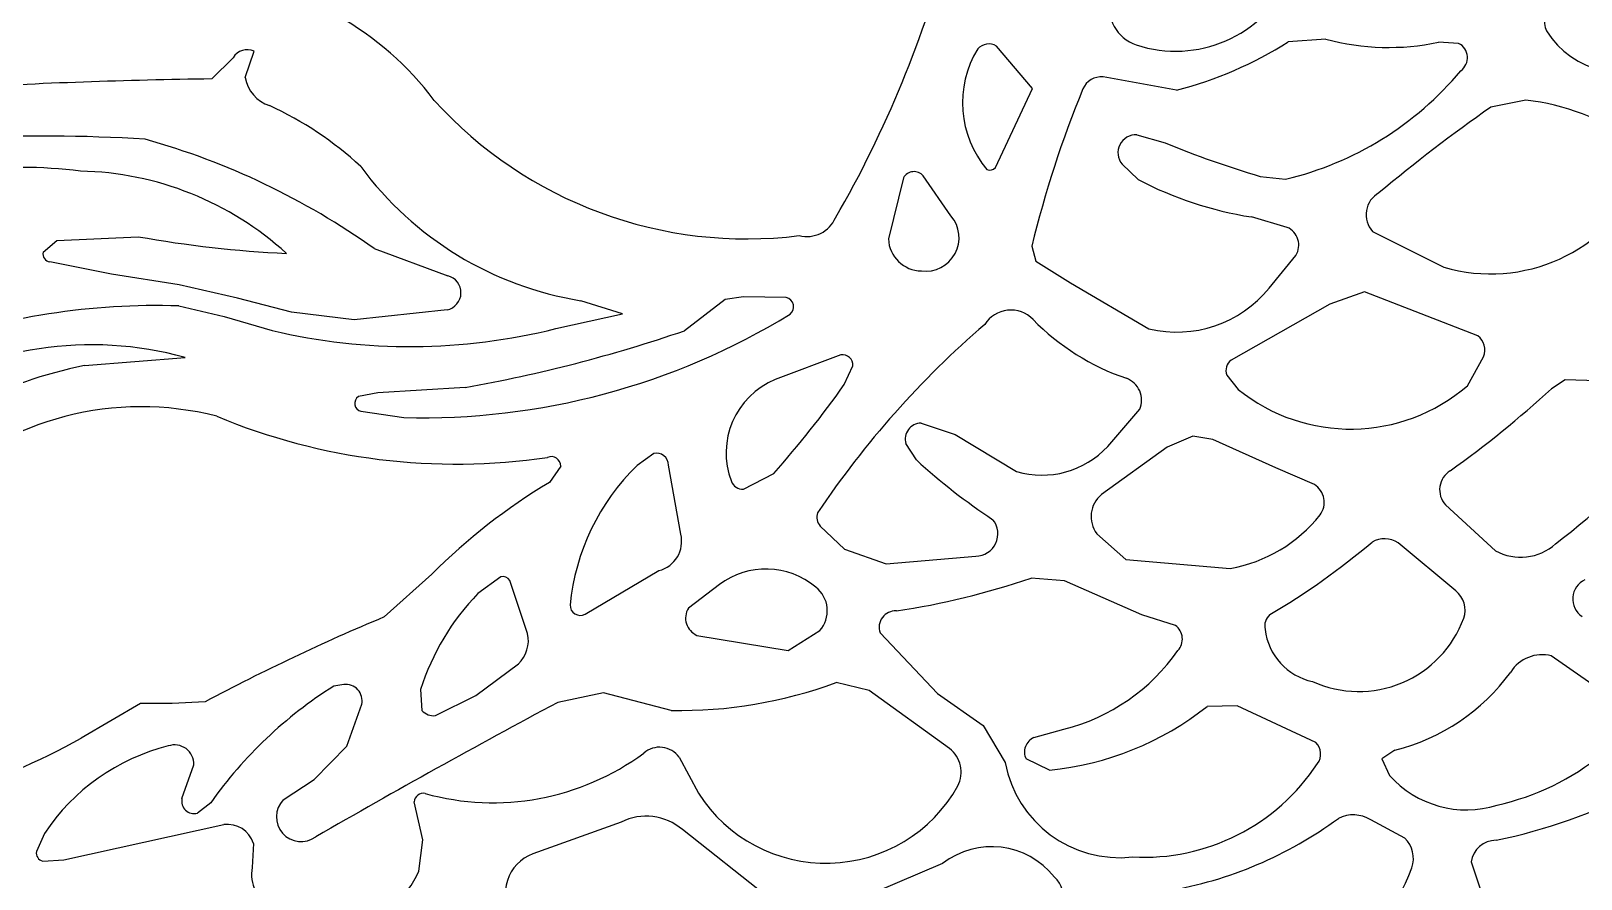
# Model space of a CAD drawing. Header units: millimetres. Extents: x 0.02 to 0.492, y 0.021 to 0.495.
# Drawn here: x 0.2975 to 0.361, y 0.1752 to 0.2099 of the extents above; entities that cross this region are included whole.
import ezdxf

# ---------------------------------------------------------------- set-up
doc = ezdxf.new("R2010")
doc.units = ezdxf.units.MM
doc.header["$MEASUREMENT"] = 0
doc.layers.add('WHITE', color=7, linetype='Continuous')

msp = doc.modelspace()

# ---------------------------------------------------------------- linework, layer by layer
at = {"layer": 'WHITE'}
for p, q in [((0.3505155962772565, 0.2096057754360215), (0.348969121621743, 0.2094883640126098)), ((0.3559455364841002, 0.2094298209346329), (0.3551287683232931, 0.209474445619006)), ((0.3057717176244115, 0.2088350679184219), (0.3048994797911806, 0.2079723572846495)), ((0.3062638727866107, 0.2080292780463213), (0.3066295246760534, 0.209108767702422)), ((0.3385010296012482, 0.2075825754926673), (0.3370252092940882, 0.2093166536670571)), ((0.3369791334189671, 0.2043401983208219), (0.3385010296012482, 0.2075825754926673)), ((0.3443981578494428, 0.2075092202257107), (0.3413924770899981, 0.2080528564971929)), ((0.358699983333505, 0.207107156531168), (0.357260060063794, 0.2068138398593722)), ((0.342774495399295, 0.205683682228787), (0.343925798382224, 0.2053548598034765)), ((0.3428196721691149, 0.2038523910990154), (0.3421646437002833, 0.2044795164565209)), ((0.3332118958242493, 0.2039277206671742), (0.3325981829970696, 0.2014198489124493)), ((0.3351617926211911, 0.202361372345418), (0.334029206695182, 0.2040016202388392)), ((0.3478213426603644, 0.2039824833811579), (0.3488618105523383, 0.2038680246499245)), ((0.3489281628667247, 0.2018940069961858), (0.3474602675508747, 0.2023218958395948)), ((0.2979895584685832, 0.2008811338582882), (0.298545516281648, 0.2013505083903931)), ((0.298545516281648, 0.2013505083903931), (0.3018851235453293, 0.2015109300656125)), ((0.352424990998182, 0.2017243299174877), (0.3553368368726668, 0.2002653079451043)), ((0.3115468260710222, 0.2010229636162079), (0.314556454645478, 0.1999117758729668)), ((0.3384722188547927, 0.2011248685461603), (0.3386404792642865, 0.2005151585110906)), ((0.3481912567625012, 0.1994072696898076), (0.3492869006194828, 0.2007446669594339)), ((0.3007944962685592, 0.1999764043119213), (0.2982688850913862, 0.2004758637671929)), ((0.3035594458190644, 0.1995348083618026), (0.3007944962685592, 0.1999764043119213)), ((0.3386404792642865, 0.2005151585110906), (0.340053533519412, 0.1996273281939288)), ((0.3059511529772088, 0.1989957695230527), (0.3035594458190644, 0.1995348083618026)), ((0.340053533519412, 0.1996273281939288), (0.3432681562385085, 0.1977400683108773)), ((0.3035505731077482, 0.1986745947676943), (0.3054060321683321, 0.1982361983916044)), ((0.308165438427241, 0.1984225907151965), (0.3059511529772088, 0.1989957695230527)), ((0.3217107376547121, 0.19835709194978), (0.3200067396106932, 0.1988892876715742)), ((0.3259092273660986, 0.1989371974517208), (0.3242470156071012, 0.1976594032530028)), ((0.3266630700676324, 0.1990533059412654), (0.3259092273660986, 0.1989371974517208)), ((0.3284148348654947, 0.1990153119819816), (0.3266630700676324, 0.1990533059412654)), ((0.3506707508104706, 0.1987513219185814), (0.3466385083946292, 0.1964498785352279)), ((0.3520910221748926, 0.1992575622285161), (0.3506707508104706, 0.1987513219185814)), ((0.3567360148081506, 0.1974553736431661), (0.3520910221748926, 0.1992575622285161)), ((0.3054060321683321, 0.1982361983916044), (0.3073710690613232, 0.1976686349468701)), ((0.3107250884294899, 0.1981018090667385), (0.308165438427241, 0.1984225907151965)), ((0.3145303002874807, 0.198513355850364), (0.3107250884294899, 0.1981018090667385)), ((0.3189796047600787, 0.1977466492836711), (0.3217107376547121, 0.19835709194978)), ((0.2996802829528119, 0.1962358985358236), (0.3037991424507344, 0.1965688458782519)), ((0.3306511538845455, 0.1966679875410514), (0.32796866059384, 0.1956584899058564)), ((0.3307944918430057, 0.1954582124349353), (0.3311410510309862, 0.196219059904761)), ((0.3563102404602409, 0.1954075264600065), (0.3569676732990921, 0.1965960684720152)), ((0.3464574800519799, 0.1958426630112093), (0.3469209335941195, 0.1952572108958718)), ((0.3603063261864156, 0.195654182565165), (0.3597479575805189, 0.1952848212412205)), ((0.3616361961944622, 0.1956096655830322), (0.3603063261864156, 0.195654182565165)), ((0.3116953030157895, 0.1951152472213163), (0.3108975407614166, 0.1949605883178834)), ((0.315272737846807, 0.1953343747544182), (0.3116953030157895, 0.1951152472213163)), ((0.311001132873693, 0.1943625616742351), (0.3127530985174277, 0.1941028140925765)), ((0.3415774577457009, 0.1929215156924892), (0.342895585725872, 0.1944430053167193)), ((0.3339374200130759, 0.193880960127129), (0.335330619390132, 0.1934076826150033)), ((0.3337472932898118, 0.1923668083565208), (0.3333148154939874, 0.1930408378178731)), ((0.335330619390132, 0.1934076826150033), (0.3378453773223347, 0.1918891595466211)), ((0.3450586410639718, 0.1933406578934128), (0.3440173167138645, 0.1928960630240387)), ((0.3458798722803522, 0.1932079616642184), (0.3450586410639718, 0.1933406578934128)), ((0.348467360823231, 0.1920425055129751), (0.3458798722803522, 0.1932079616642184)), ((0.322988367510871, 0.1926371600056443), (0.3223061009574378, 0.1921442457472864)), ((0.3440173167138645, 0.1928960630240387), (0.3413229334810705, 0.1909524293565661)), ((0.3191801726436104, 0.1921130585147957), (0.3187245378543842, 0.1914509434963746)), ((0.3240974277658992, 0.1893293532977849), (0.3235942590359328, 0.1921519033086577)), ((0.326660387132938, 0.1911672180500884), (0.3279017941816875, 0.1918190440124732)), ((0.350044183020127, 0.191363053273734), (0.348467360823231, 0.1920425055129751)), ((0.3554099666404292, 0.1905311802896988), (0.3574519215314576, 0.1886495310647951)), ((0.3298014739012405, 0.1896575549903033), (0.330807409717485, 0.188719968539116)), ((0.3411343626085339, 0.1893447745447741), (0.342315535293483, 0.188288471462578)), ((0.330807409717485, 0.188719968539116), (0.3325141542557543, 0.1881153537186823)), ((0.3558256919609993, 0.1870046408249452), (0.3534725545630635, 0.1889791542106941)), ((0.3325141542557543, 0.1881153537186823), (0.3361777221856738, 0.1884263422632216)), ((0.342315535293483, 0.188288471462578), (0.3465895189106155, 0.1879279290228563)), ((0.313905736335273, 0.1876889347945199), (0.3119509458457709, 0.1859369205046253)), ((0.3167274872360461, 0.1875807616486191), (0.3157888698080271, 0.1868974409107007)), ((0.3178273897069955, 0.1852576236454234), (0.3171001266050087, 0.1874373075481875)), ((0.3201777686546677, 0.1860548516953685), (0.3232033038369279, 0.1878347928496605)), ((0.3256814170278575, 0.1872612120995286), (0.3244092316577098, 0.1862983791279353)), ((0.3398117751051906, 0.1874218452920051), (0.3384379494515556, 0.1875295950470964)), ((0.3429697789919764, 0.1860267519434993), (0.3398117751051906, 0.1874218452920051)), ((0.3443490833306176, 0.1855855855250352), (0.3429697789919764, 0.1860267519434993)), ((0.3284914385336375, 0.1845676965736027), (0.3297892353421304, 0.1853831372459798)), ((0.3247578107265629, 0.1851845786807787), (0.3284914385336375, 0.1845676965736027)), ((0.3322555257722974, 0.1852929955816219), (0.3346081431103205, 0.1828094004888703)), ((0.362759810690258, 0.1822331562324872), (0.3597421911601187, 0.1843401142668016)), ((0.3157046591276061, 0.1827239410525285), (0.317451729567741, 0.1840189139499895)), ((0.3102972934463301, 0.1831728704703753), (0.3098915009961244, 0.1831023086270189)), ((0.3134458674186377, 0.1829690958694746), (0.3135019464906544, 0.1821110290032085)), ((0.3209392109160022, 0.1828326957057563), (0.3190639378634347, 0.1824387711584854)), ((0.3237076783235022, 0.1821087826019148), (0.3209392109160022, 0.1828326957057563)), ((0.3318096369977308, 0.1829293693923324), (0.3304571767446348, 0.1832482147971255)), ((0.3350966263158212, 0.1805540396185965), (0.3318096369977308, 0.1829293693923324)), ((0.3346081431103205, 0.1828094004888703), (0.3364807345983301, 0.1814922235383302)), ((0.3019729710605056, 0.1823911215401048), (0.2995441551579215, 0.1809742685676438)), ((0.3032722634559854, 0.1823975457948015), (0.3019729710605056, 0.1823911215401048)), ((0.3046185345406537, 0.1824601196111826), (0.3032722634559854, 0.1823975457948015)), ((0.3104202359384117, 0.1806478814297084), (0.3110328802855243, 0.1823598115129633)), ((0.3140513369200101, 0.1818985314401955), (0.3157046591276061, 0.1827239410525285)), ((0.3468811557841004, 0.1823042778213549), (0.3456519873431299, 0.1822736615763045)), ((0.3500976091885514, 0.1807948685062946), (0.3468811557841004, 0.1823042778213549)), ((0.3364807345983301, 0.1814922235383302), (0.3373852172512231, 0.1799703163419981)), ((0.3385591665317813, 0.1809962124535249), (0.3397869499185465, 0.1813358178644891)), ((0.3090930021458191, 0.1792738346838513), (0.3104202359384117, 0.1806478814297084)), ((0.3533290076761562, 0.1804777195495758), (0.3527982693938403, 0.1801279605697965)), ((0.3036742245664151, 0.1785004693599061), (0.304165463532825, 0.1798815213694433)), ((0.3240305925148092, 0.180191096063378), (0.3248214933428913, 0.1787212948253971)), ((0.3391929594566935, 0.1796598458154716), (0.3382331550941234, 0.1801202307898922)), ((0.3527982693938403, 0.1801279605697965), (0.353119350817294, 0.1794470917769679)), ((0.3078243444882554, 0.1784447266603955), (0.3090930021458191, 0.1792738346838513)), ((0.313536647848697, 0.1768143945306266), (0.3131846297632029, 0.1783688652114897)), ((0.3048507798843048, 0.1783275624897683), (0.3043066317538916, 0.1779030793652487)), ((0.2980439190594403, 0.1770722132040456), (0.2977141180912835, 0.1763266703112668)), ((0.2988325669154867, 0.175997263017589), (0.3053861698637605, 0.1774346631091568)), ((0.3216553322423708, 0.1775347307943231), (0.3180356487697259, 0.1762303923267858)), ((0.3276497647482313, 0.1744700156123778), (0.3241652541019723, 0.1772277508269134)), ((0.353744774486754, 0.1768800377594462), (0.3523485492387035, 0.1776337102712696)), ((0.3065995281556642, 0.1766600113658699), (0.3065477048207695, 0.1756787253851161)), ((0.3133745482813259, 0.1755302238582606), (0.313536647848697, 0.1768143945306266)), ((0.2979709690988879, 0.1759389091964529), (0.2988325669154867, 0.175997263017589)), ((0.3348187420841542, 0.1758354748505227), (0.3320262497562035, 0.1746473342172142)), ((0.3564608646727219, 0.1759050903690004), (0.3569996565742742, 0.174275829413959))]:
    msp.add_line(p, q, dxfattribs=at)
for centre, radius, start, end in [((0.2874334372678801, 0.2325285917115407), 0.0234064118072835, 283.4169459059419, 315.5856973915708), ((0.2905709521732744, 0.225325336398655), 0.0460440658082695, 329.9759134113477, 345.3516049059419), ((0.3039098302677202, 0.1995428279087214), 0.0126062557470506, 36.78278689114586, 84.75403590594198), ((0.3443569118865932, 0.2142661508725048), 0.0051577701345624, 251.8039226192234, 335.1155549059417), ((0.3432630417987953, 0.2108987443114625), 0.0016172206466804, 166.2637819059415, 251.365658563146), ((0.3604291686259295, 0.2103353359352148), 0.0009652166391449, 130.6905549462323, 204.446248212176), ((0.3403293531650494, 0.2231744381763254), 0.016185, 284.5599909059418, 302.263468905942), ((0.3530951218792172, 0.2191275542965512), 0.009865, 254.8419489059418, 281.8966889059416), ((0.3626547778109259, 0.2118903082517229), 0.0036682948872315, 212.19390267186, 300.9690913791254), ((0.3063481514613346, 0.2085095406052052), 0.000662, 64.8471169059423, 150.5454429059419), ((0.3398661388387367, 0.206993421172169), 0.0042321168810865, 148.5748263535864, 220.2345799794692), ((0.3367102319471494, 0.2087945187991811), 0.0006097831986342, 58.89956090593794, 138.3230699107108), ((0.3556516058822737, 0.2088434427793682), 0.0006559226628664, 305.5224520765887, 63.37701390594301), ((0.3458071773955825, 0.2168092024672294), 0.0132967991269123, 283.2809969059419, 320.2661657837647), ((0.3081542801665707, -0.0314857189001896), 0.2394801953724521, 90.77873690594193, 93.29610889629511), ((0.3077166318633356, 0.2082802727748224), 0.0014742819570021, 189.8022849059422, 251.7175205749424), ((0.3816187165987626, 0.1906644160783197), 0.0443964112671549, 157.6278818098719, 166.3721329059419), ((0.3413146756691629, 0.2072391331287011), 0.0008174342673962, 84.53845890594074, 156.6899866747196), ((0.3267979478609724, 0.2186859099313486), 0.0172644735532999, 222.1900012416149, 277.1489213569589), ((0.3575758928766158, 0.197525107189757), 0.009647758751985, 54.90065022575216, 83.30909290594175), ((0.3014406470367124, 0.1941210877767539), 0.014021308449248, 47.06120096543204, 65.50468102479749), ((0.3963950523580593, 0.151046976656036), 0.0681284863578504, 125.0596689059419, 129.9092354163448), ((0.297878104050909, 0.1345152434887782), 0.0711192719801933, 86.54073009555783, 98.78800990594192), ((0.342738149568964, 0.204945576558427), 0.000739, 87.18091590594165, 219.0990689059427), ((0.2939592379560157, 0.1762761393325208), 0.0303599830011613, 54.59856090594188, 74.31037942750707), ((0.3587143759275982, 0.2411178011560058), 0.0387, 247.5340829059419, 253.6518189059418), ((0.3222304268626339, 0.2126765878820315), 0.0139654728558585, 216.4172328356433, 260.8379399059419), ((0.2971061283905163, 0.1851455343255523), 0.0192031910298492, 82.78459323201781, 111.3736223035331), ((0.2992548605570353, 0.1913038478098748), 0.0128954928116868, 47.60594324160579, 88.83054854164777), ((0.333647060486613, 0.20367148500098), 0.000505, 40.82365990594293, 149.5093759059457), ((0.3367535202159295, 0.2045297212077383), 0.0002946527482479, 246.348581163071, 319.9685799059361), ((0.3497804744124104, 0.2171575588217362), 0.015016, 242.3829959059419, 261.1112939059419), ((0.3572596157883483, 0.2068137838465251), 0.0068249260355024, 253.636581905942, 335.0785340409708), ((0.3531783628376285, 0.2024123409528951), 0.0010202589442457, 118.8777982379793, 222.4036499059416), ((0.3292586769238243, 0.2028036089433009), 0.0012864148774743, 255.955219951917, 336.300242455581), ((0.3341195059919383, 0.2014691002715433), 0.0013720462351305, 262.8654541319548, 40.56589590594209), ((0.3485988218573464, 0.2011605559074678), 0.000804, 328.8503719059418, 65.81852390594024), ((0.3101653484529744, 0.247736497579447), 0.0469613161708364, 259.844509905942, 267.2953180327504), ((0.3339688307381205, 0.2014794798253188), 0.0013719442684809, 182.4911189059416, 269.1758906223661), ((0.2983199839058732, 0.2008099788838189), 0.000338, 167.8473089059434, 261.3046889059443), ((0.3143807456868679, 0.1992156075299174), 0.000718, 282.0223549059427, 75.83471290593883), ((0.3444090268260349, 0.202473521099542), 0.004869, 256.4488629059421, 320.9683399059423), ((0.3025876867429624, 0.1706821505934442), 0.028009, 88.02991190594187, 109.9188549059419), ((0.3283362309420138, 0.1986394370928498), 0.0003840058711353, 307.9678735289656, 78.18837890594232), ((0.31350640201099, 0.2229586704247391), 0.0288656874301622, 268.5045909059417, 301.4622867652841), ((0.3376116584850762, 0.1972451447802161), 0.0012636061547138, 44.02800716664315, 147.9264812519056), ((0.3454949085921528, 0.2049398627130772), 0.0097525042339451, 224.3427103544898, 251.1466826123217), ((0.3130144576848276, 0.2216464758389125), 0.024633, 256.7559849059419, 284.014107905942), ((0.3047238374062949, 0.2545338521465048), 0.060132, 280.1036279059419, 288.9457059059419), ((0.3617634755684489, 0.1686458600023522), 0.0386383997832755, 130.7518860224509, 146.0824521219779), ((0.3562833890693123, 0.1968724723302999), 0.000738, 338.0046729059402, 52.1704849059424), ((0.2999817079339384, 0.1826591740737133), 0.014424, 74.65333690594184, 122.5532139059417), ((0.3040410859707627, 0.1755894024399087), 0.021102, 101.9263129059419, 129.094047905942), ((0.3307214125884566, 0.196252891510566), 0.000421, 355.3907349059406, 99.60677190594022), ((0.3469223994588985, 0.1960346498468789), 0.000503, 124.3603419059395, 202.4380059059413), ((0.3291976917072043, 0.192657119621831), 0.0032432608682386, 112.2686089059418, 201.1412498166825), ((0.3420044289661205, 0.194808869295863), 0.0009633362972948, 337.6794219059419, 69.39679463406046), ((0.3110820167785139, 0.1946845582486593), 0.000332, 123.755541905944, 255.8993379059515), ((0.2969967630047987, 0.2193540528549547), 0.041392, 318.3003819059419, 324.7387329059418), ((0.3515253814944892, 0.2009669643522638), 0.007335, 231.116670905942, 310.717694905942), ((0.3298258171789271, 0.2279402872364296), 0.0442912400546297, 305.5965526139489, 312.4989689059419), ((0.3020149299956214, 0.1820805159990581), 0.0124662736986386, 75.69281486192112, 133.4328257079242), ((0.3148934136617795, 0.2176237655919575), 0.0254271232622299, 247.3358248818049, 278.4729417173099), ((0.3339444353476068, 0.1932249976395724), 0.000656, 90.61273890594532, 196.3038639059447), ((0.3418591204175432, 0.2126059913070147), 0.029775962557994, 307.3406073637558, 320.0450729318438), ((0.3187922494775262, 0.1921173819798859), 0.0003879472581875, 359.3614559059433, 113.1221957830251), ((0.3231012882074471, 0.1921572663546291), 0.000493, 359.3767019059439, 103.2410339059435), ((0.3509565654855094, 0.2111639654258202), 0.025485136126643, 227.525109905942, 236.4668870821274), ((0.3388714361341271, 0.1954419622873798), 0.003698, 253.891142905942, 317.033533905942), ((0.3287864772413334, 0.1855250835059155), 0.0092632923714231, 134.3929899059419, 174.4105778510121), ((0.3560802086011854, 0.1911476823370934), 0.0009106585860794, 121.3372342672434, 222.6084739059413), ((0.3314754954448948, 0.1701508565123973), 0.024825, 120.9061759059419, 135.0517029059419), ((0.3266317036752823, 0.1916550123806382), 0.0004886369303068, 200.0637466058957, 273.3652519059451), ((0.3495731742963237, 0.1906307956165171), 0.0008706609526398, 323.8440632551388, 57.24973590594161), ((0.3420691792139435, 0.1900500113236297), 0.001171, 129.5887129059418, 217.0313369059411), ((0.3302507403372452, 0.1900245788185463), 0.0005801265560363, 161.7701573725821, 219.2467689059414), ((0.3361659598727549, 0.1893430451948445), 0.0009167783902619, 270.7351279059422, 39.03314176589694), ((0.3455605286826132, 0.193859551468204), 0.006020213096185, 279.841462905942, 321.5636719856259), ((0.3229012623349694, 0.1890302257967949), 0.001233, 284.1797489059412, 14.04012690594209), ((0.3529153680324013, 0.188098916594771), 0.0010417653720667, 57.66636990594235, 119.6008900232214), ((0.3326830477833662, 0.2123308058966435), 0.0305433367800975, 300.5668937966192, 310.2081129371161), ((0.3584856257723871, 0.1905356114790654), 0.0021507774842623, 241.274170905942, 311.8215168582747), ((0.3275853010079875, 0.1847411358221926), 0.0031584107797099, 49.83566728494624, 127.0705599059418), ((0.3168158227756179, 0.1872545089360655), 0.000338, 32.73976990593884, 105.1500479059413), ((0.3282181371315785, 0.2174132899297003), 0.0315829033448814, 278.5694799539036, 288.8799819059419), ((0.3614946101131506, 0.1866773881479929), 0.0008740413178276, 115.9123710290229, 235.5656213513661), ((0.3230443094181499, 0.1799071461340937), 0.010075, 136.0662789059419, 162.3070639059419), ((0.3288869013494815, 0.1861918527212344), 0.0012117043179778, 318.1317639059416, 52.62629708517953), ((0.3551931319430428, 0.1862094834610538), 0.0010160745098997, 341.3231771630615, 51.49720690594276), ((0.3199781397307809, 0.1864142504409136), 0.000411119405467, 178.1781928836083, 299.0500909059385), ((0.3250673459659922, 0.1858928984782935), 0.000773, 148.361740905941, 246.3947069059431), ((0.3328863269976594, 0.1855152484132837), 0.0006688097689926, 86.74838708552481, 199.4091029059424), ((0.3486256850479945, 0.1855664002710952), 0.0006203138436296, 131.3736792722352, 192.715200676939), ((0.3458923816714718, 0.1048857541028404), 0.087871, 112.7222559059419, 118.0154439059419), ((0.3439533471007998, 0.1850291117812132), 0.0006828397990406, 317.1406807596705, 54.58146990594043), ((0.3504830498694366, 0.1857168108353575), 0.0024791282916996, 186.6465518385796, 258.0588066663186), ((0.3518557636740855, 0.1874675884653466), 0.004582233903233, 245.6998718125437, 339.7834084711548), ((0.3165353370836267, 0.1849731433852192), 0.001323, 313.8412399059413, 12.41709090594208), ((0.3377627603652238, 0.189248778076583), 0.0081677587296616, 284.3489509059418, 325.0059910377315), ((0.3593593116824129, 0.1828835911219975), 0.0015060067615381, 75.27174590594116, 148.1641934218659), ((0.3512754830796929, 0.1886527107288618), 0.0084289645894193, 284.100716905942, 323.8292527942754), ((0.3192858571359953, 0.1681365152061116), 0.01767, 122.117391905942, 144.7782189059419), ((0.3103807491234751, 0.1825090962994765), 0.000669, 347.1061099059415, 97.16613990594053), ((0.3240392712981661, 0.200704826458046), 0.018599, 268.9784459059418, 290.1858999059419), ((0.478153312994754, -0.1155689502002669), 0.3378136043280516, 118.0952229059418, 120.0189481943697), ((0.3379641611586413, 0.1919837364244759), 0.012385, 275.6940639059418, 308.3699649059419), ((0.3139709916777217, 0.182507251936024), 0.000614, 220.189238905943, 277.5190279059397), ((0.286821572581532, 0.2035869786397842), 0.0259460741581406, 286.1228372367475, 299.3633989059418), ((0.338811424849115, 0.1804036740654554), 0.000644, 113.060659905941, 206.1121319059424), ((0.3051969421459433, 0.1723261783951031), 0.0085843220864398, 104.0585134753366, 146.4357039059418), ((0.3033714061436728, 0.1799026984889354), 0.0007943397306299, 358.4723119059431, 109.0834031332165), ((0.3164074568490679, 0.1887275984728994), 0.0103982142690288, 254.5034047710044, 306.4238111242468), ((0.3232287673134791, 0.1796159143372024), 0.0009867916049574, 35.65340790594313, 130.9955780316033), ((0.3343492877953949, 0.1795774865523119), 0.0012297035233676, 332.7572270096867, 52.5738189059419), ((0.3496476973030685, 0.1803232089104447), 0.0006518308669096, 323.0494206697837, 46.35184390594484), ((0.3553171246868344, 0.1882603779692046), 0.0102652756283604, 282.4020760825341, 309.3760549059418), ((0.3420640040275434, 0.1808361052107117), 0.004758217740232, 190.4837439059418, 276.3797121061469), ((0.3430540782755009, 0.1846097705719819), 0.008514924761036, 266.8940823941568, 326.6717686405831), ((0.330044448144643, 0.1820400503832183), 0.0061881657471104, 212.432580905942, 330.7308343246773), ((0.3562536673027604, 0.1822289707411983), 0.0041907983013615, 221.5908249059422, 287.6138669452657), ((0.3041706256849562, 0.1783925345207152), 0.000508, 167.732850905941, 285.5291429059448), ((0.3085530499642261, 0.1777452907251976), 0.001010060541827, 136.1741039059412, 306.2121043152696), ((0.3135522616964866, 0.1783472691671471), 0.0003682657023145, 77.93287647529804, 176.6380999059442), ((0.3526654395610342, 0.1996919340423622), 0.0234043605732084, 281.8898618932063, 297.174959093068), ((0.3226798060800951, 0.175496738067197), 0.002281, 49.36584890594182, 116.6881129059423), ((0.3516352286108282, 0.1764473525726842), 0.0013842943715646, 58.98279290594137, 116.2701921599706), ((0.305531797520107, 0.1763251796321699), 0.001119, 17.41100490594136, 97.47773390594185), ((0.3412742767572869, 0.1909208423054857), 0.0164352919548634, 279.6362458470165, 306.379403412601), ((0.3368292402519767, 0.1732554960808851), 0.0032708398515669, 38.36066215238855, 127.9281909059413), ((0.3529451411803874, 0.1760549450671135), 0.001148995811825, 340.1665417966091, 45.89774890594239), ((0.3574794070286209, 0.1757610593093977), 0.0010286755936109, 89.55121419879927, 171.9512269059408), ((0.2980549992607113, 0.1762735193157021), 0.000345, 171.1376669059437, 255.9029139059482), ((0.3186375559485943, 0.1746138117540871), 0.001725, 110.4219869059408, 213.4512229059407), ((0.3079578526683544, 0.1754021840686618), 0.0014370080207691, 168.9046439059425, 247.065225739502), ((0.3098385349219182, 0.1770596796486063), 0.003852612813732, 230.6906104400216, 336.609742905942), ((0.3386425903524267, 0.1744485952079286), 0.0011246474424711, 343.3863796621924, 48.07920197096091), ((0.3456406931575018, 0.1787501924012991), 0.0089348098552874, 305.3483219750411, 339.8005926588672)]:
    msp.add_arc(centre, radius, start, end, dxfattribs=at)

doc.saveas('drawing.dxf')
